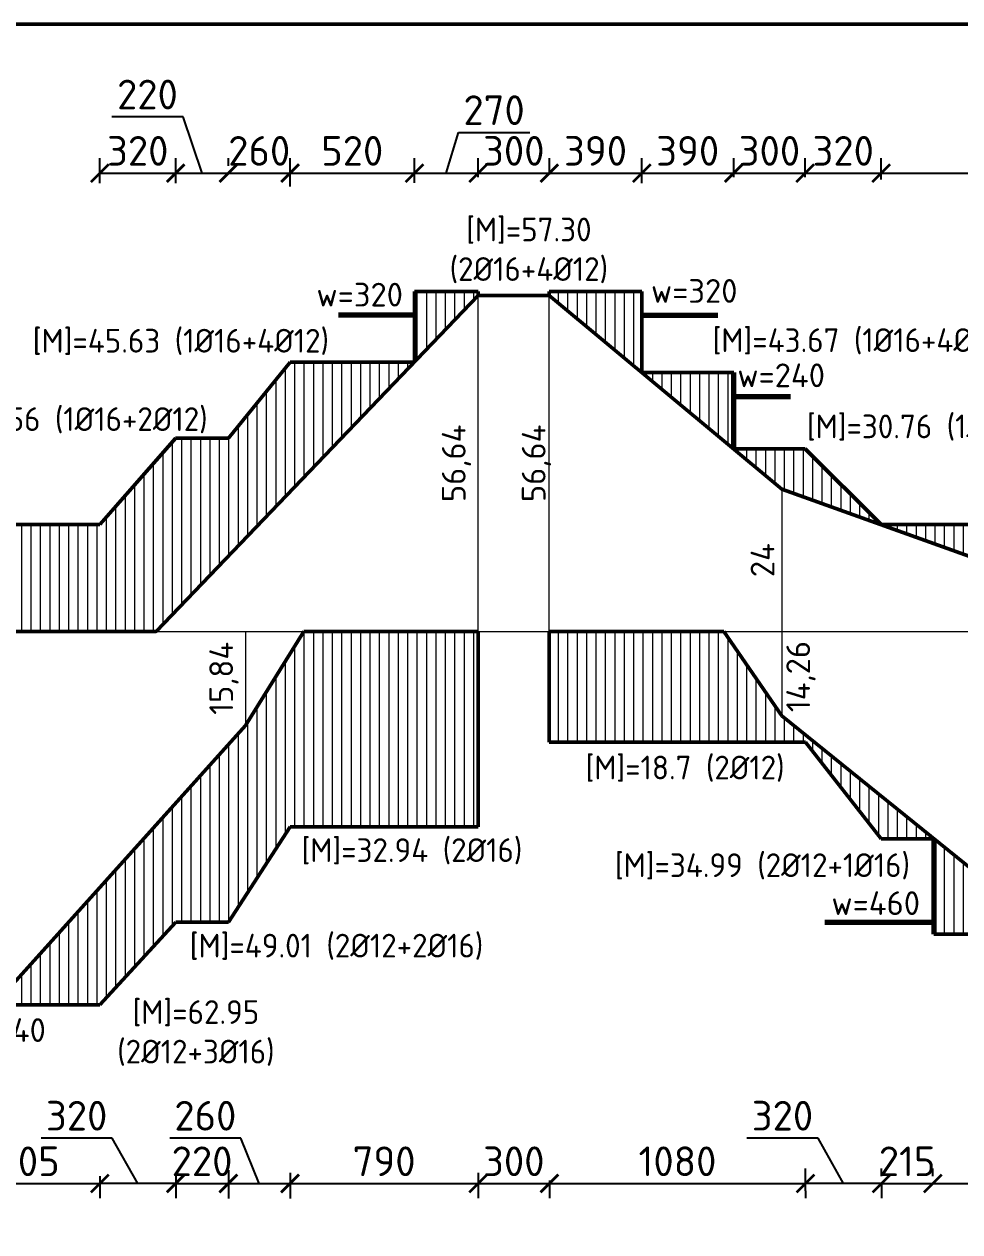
# Model space of a CAD drawing. Header units: millimetres. Extents: x 0 to 4970, y -594 to 1412.
# Drawn here: x 413.3 to 492.2, y 482.2 to 584 of the extents above; entities that cross this region are included whole.
import ezdxf

# ---------------------------------------------------------------- set-up
doc = ezdxf.new("R2010")
doc.units = ezdxf.units.MM
doc.header["$LTSCALE"] = 0.35
doc.header["$PDMODE"] = 3
doc.layers.get('0').update_dxf_attribs({"lineweight": 50})
for name, color, linetype, lineweight in [('Cot thep', 2, 'Continuous', 70), ('Cotthepcat', 3, 'Continuous', 70), ('DuongBaoBieuDo', 2, 'Continuous', 50), ('Kich Thuoc', 1, 'Continuous', 20), ('Ky Hieu', 4, 'Continuous', 20), ('Text', 40, 'Continuous', 20)]:
    doc.layers.add(name, color=color, linetype=linetype, lineweight=lineweight)
doc.styles.get("Standard").update_dxf_attribs({"font": 'isocpeur.ttf'})
doc.styles.add('VN', font='')
doc.styles.get('VN').set_extended_font_data('TCVN 7284')
doc.dimstyles.new('Dim50', dxfattribs={"dimtxt": 2.5, "dimasz": 1.5, "dimexe": 1.25, "dimexo": 0.625, "dimtad": 1, "dimlfac": 50, "dimtxsty": 'Standard', "dimblk": 'ARCHTICK', "dimcen": 2.5, "dimadec": 0, "dimazin": 0, "dimtfac": 1, "dimtmove": 0, "dimatfit": 3, "dimfxl": 1, "dimarcsym": 0})
doc.dimstyles.new('Dim50KT', dxfattribs={"dimtxt": 2.5, "dimasz": 1.5, "dimexe": 1.25, "dimexo": 0.625, "dimtad": 1, "dimlfac": 50, "dimtxsty": 'Standard', "dimblk": 'ARCHTICK', "dimcen": 2.5, "dimse1": 1, "dimse2": 1, "dimsd1": 1, "dimsd2": 1, "dimadec": 0, "dimazin": 0, "dimtfac": 1, "dimtmove": 0, "dimatfit": 3, "dimfxl": 1, "dimarcsym": 0})
doc.dimstyles.new('DimBDB2', dxfattribs={"dimtxt": 2, "dimasz": 1.5, "dimexe": 1.25, "dimexo": 0.625, "dimtad": 1, "dimlfac": 2, "dimtxsty": 'Standard', "dimblk": 'ARCHTICK', "dimcen": 2.5, "dimse1": 1, "dimse2": 1, "dimsd1": 1, "dimsd2": 1, "dimadec": 0, "dimazin": 0, "dimtfac": 1, "dimtmove": 0, "dimatfit": 3, "dimfxl": 1, "dimarcsym": 0})
pattern_1 = [(90, (-2620.5939, 52.74855), (-0.79375, 5e-17), [])]

# ---------------------------------------------------------------- blocks, each defined once
blk = doc.blocks.new('*D1538')
at = {"layer": 'Defpoints', "color": 0}
for p in [(439.77, 559.58), (446.17, 559.58), (446.17, 556.42)]:
    blk.add_point(p, dxfattribs=at)
at = {"layer": 'Kich Thuoc', "color": 0, "insert": (441.6, 561.2), "char_height": 2.5, "attachment_point": 5}
blk.add_mtext('{\\H0.8x;w=320}', dxfattribs=at)
blk = doc.blocks.new('_ArchTick')
at = {"color": 0, "linetype": 'ByBlock', "const_width": 0.15}
blk.add_lwpolyline([(-0.5, -0.5), (0.5, 0.5)], dxfattribs=at)
blk = doc.blocks.new('*D1544')
at = {"layer": 'Defpoints', "color": 0}
for p in [(431.99, 532.82), (431.99, 524.9), (431.99, 524.9)]:
    blk.add_point(p, dxfattribs=at)
at = {"layer": 'Kich Thuoc', "color": 0, "insert": (430.16, 528.86), "char_height": 2, "attachment_point": 5, "rotation": 90}
blk.add_mtext('15,84', dxfattribs=at)
blk = doc.blocks.new('*D1545')
at = {"layer": 'Defpoints', "color": 0}
for p in [(451.59, 561.14), (451.59, 532.82), (451.59, 532.82)]:
    blk.add_point(p, dxfattribs=at)
at = {"layer": 'Kich Thuoc', "color": 0, "insert": (449.76, 546.98), "char_height": 2, "attachment_point": 5, "rotation": 90}
blk.add_mtext('56,64', dxfattribs=at)
blk = doc.blocks.new('*D1546')
at = {"layer": 'Defpoints', "color": 0}
for p in [(457.59, 561.14), (457.59, 532.82), (458.33, 532.82)]:
    blk.add_point(p, dxfattribs=at)
at = {"layer": 'Kich Thuoc', "color": 0, "insert": (456.5, 546.98), "char_height": 2, "attachment_point": 5, "rotation": 90}
blk.add_mtext('56,64', dxfattribs=at)
blk = doc.blocks.new('*D1547')
at = {"layer": 'Defpoints', "color": 0}
for p in [(477.19, 544.82), (477.19, 532.82), (477.19, 532.82)]:
    blk.add_point(p, dxfattribs=at)
at = {"layer": 'Kich Thuoc', "color": 0, "insert": (475.56, 538.82), "char_height": 2, "attachment_point": 5, "rotation": 90}
blk.add_mtext('24', dxfattribs=at)
blk = doc.blocks.new('*D1548')
at = {"layer": 'Defpoints', "color": 0}
for p in [(477.19, 532.82), (477.95, 525.69), (480.62, 525.69)]:
    blk.add_point(p, dxfattribs=at)
at = {"layer": 'Kich Thuoc', "color": 0, "insert": (478.8, 529.01), "char_height": 2, "attachment_point": 5, "rotation": 90}
blk.add_mtext('14,26', dxfattribs=at)
blk = doc.blocks.new('*D1443')
at = {"layer": 'Defpoints', "color": 0}
for p in [(446.22, 571.44), (446.22, 570.63), (435.73, 569.69)]:
    blk.add_point(p, dxfattribs=at)
at = {"layer": 'Kich Thuoc', "color": 0, "lineweight": -2}
for p, q in [((435.73, 570.31), (435.73, 572.69)), ((446.22, 571.26), (446.22, 572.69)), ((435.73, 571.44), (446.22, 571.44))]:
    blk.add_line(p, q, dxfattribs=at)
at = {"layer": 'Kich Thuoc', "color": 0, "lineweight": -2, "xscale": 1.5, "yscale": 1.5, "zscale": 1.5, "rotation": 180}
blk.add_blockref('_ArchTick', (435.73, 571.44), dxfattribs=at)
at = {"layer": 'Kich Thuoc', "color": 0, "lineweight": -2, "xscale": 1.5, "yscale": 1.5, "zscale": 1.5}
blk.add_blockref('_ArchTick', (446.22, 571.44), dxfattribs=at)
at = {"layer": 'Kich Thuoc', "color": 0, "insert": (440.97, 573.32), "char_height": 2.5, "attachment_point": 5}
blk.add_mtext('520', dxfattribs=at)
blk = doc.blocks.new('*D1444')
at = {"layer": 'Defpoints', "color": 0}
for p in [(451.59, 571.44), (451.59, 570.48), (446.22, 570.01)]:
    blk.add_point(p, dxfattribs=at)
at = {"layer": 'Kich Thuoc', "color": 0, "lineweight": -2}
for p, q in [((448.9, 571.44), (449.93, 574.88)), ((449.93, 574.88), (455.93, 574.88)), ((446.22, 570.63), (446.22, 572.69)), ((451.59, 571.1), (451.59, 572.69)), ((446.22, 571.44), (451.59, 571.44))]:
    blk.add_line(p, q, dxfattribs=at)
at = {"layer": 'Kich Thuoc', "color": 0, "lineweight": -2, "xscale": 1.5, "yscale": 1.5, "zscale": 1.5, "rotation": 180}
blk.add_blockref('_ArchTick', (446.22, 571.44), dxfattribs=at)
at = {"layer": 'Kich Thuoc', "color": 0, "lineweight": -2, "xscale": 1.5, "yscale": 1.5, "zscale": 1.5}
blk.add_blockref('_ArchTick', (451.59, 571.44), dxfattribs=at)
at = {"layer": 'Kich Thuoc', "color": 0, "insert": (452.93, 576.75), "char_height": 2.5, "attachment_point": 5}
blk.add_mtext('270', dxfattribs=at)
blk = doc.blocks.new('*D1445')
at = {"layer": 'Defpoints', "color": 0}
for p in [(457.59, 571.44), (451.59, 570.48), (457.59, 570.69)]:
    blk.add_point(p, dxfattribs=at)
at = {"layer": 'Kich Thuoc', "color": 0, "lineweight": -2}
for p, q in [((451.59, 571.1), (451.59, 572.69)), ((457.59, 571.32), (457.59, 572.69)), ((451.59, 571.44), (457.59, 571.44))]:
    blk.add_line(p, q, dxfattribs=at)
at = {"layer": 'Kich Thuoc', "color": 0, "lineweight": -2, "xscale": 1.5, "yscale": 1.5, "zscale": 1.5, "rotation": 180}
blk.add_blockref('_ArchTick', (451.59, 571.44), dxfattribs=at)
at = {"layer": 'Kich Thuoc', "color": 0, "lineweight": -2, "xscale": 1.5, "yscale": 1.5, "zscale": 1.5}
blk.add_blockref('_ArchTick', (457.59, 571.44), dxfattribs=at)
at = {"layer": 'Kich Thuoc', "color": 0, "insert": (454.59, 573.32), "char_height": 2.5, "attachment_point": 5}
blk.add_mtext('300', dxfattribs=at)
blk = doc.blocks.new('*D1446')
at = {"layer": 'Defpoints', "color": 0}
for p in [(473.13, 571.44), (465.38, 570.59), (473.13, 570.59)]:
    blk.add_point(p, dxfattribs=at)
at = {"layer": 'Kich Thuoc', "color": 0, "lineweight": -2}
for p, q in [((465.38, 571.22), (465.38, 572.69)), ((473.13, 571.22), (473.13, 572.69)), ((465.38, 571.44), (473.13, 571.44))]:
    blk.add_line(p, q, dxfattribs=at)
at = {"layer": 'Kich Thuoc', "color": 0, "lineweight": -2, "xscale": 1.5, "yscale": 1.5, "zscale": 1.5, "rotation": 180}
blk.add_blockref('_ArchTick', (465.38, 571.44), dxfattribs=at)
at = {"layer": 'Kich Thuoc', "color": 0, "lineweight": -2, "xscale": 1.5, "yscale": 1.5, "zscale": 1.5}
blk.add_blockref('_ArchTick', (473.13, 571.44), dxfattribs=at)
at = {"layer": 'Kich Thuoc', "color": 0, "insert": (469.25, 573.32), "char_height": 2.5, "attachment_point": 5}
blk.add_mtext('390', dxfattribs=at)
blk = doc.blocks.new('*D1447')
at = {"layer": 'Defpoints', "color": 0}
for p in [(529.44, 571.44), (485.56, 570.27), (529.44, 569.94)]:
    blk.add_point(p, dxfattribs=at)
at = {"layer": 'Kich Thuoc', "color": 0, "lineweight": -2}
for p, q in [((485.56, 570.9), (485.56, 572.69)), ((529.44, 570.56), (529.44, 572.69)), ((485.56, 571.44), (529.44, 571.44))]:
    blk.add_line(p, q, dxfattribs=at)
at = {"layer": 'Kich Thuoc', "color": 0, "lineweight": -2, "xscale": 1.5, "yscale": 1.5, "zscale": 1.5, "rotation": 180}
blk.add_blockref('_ArchTick', (485.56, 571.44), dxfattribs=at)
at = {"layer": 'Kich Thuoc', "color": 0, "lineweight": -2, "xscale": 1.5, "yscale": 1.5, "zscale": 1.5}
blk.add_blockref('_ArchTick', (529.44, 571.44), dxfattribs=at)
at = {"layer": 'Kich Thuoc', "color": 0, "insert": (507.5, 573.32), "char_height": 2.5, "attachment_point": 5}
blk.add_mtext('2190', dxfattribs=at)
blk = doc.blocks.new('*D1469')
at = {"layer": 'Defpoints', "color": 0}
for p in [(426.09, 487.53), (430.53, 487.53), (430.53, 486.28)]:
    blk.add_point(p, dxfattribs=at)
at = {"layer": 'Kich Thuoc', "color": 0, "lineweight": -2}
for p, q in [((426.09, 486.9), (426.09, 485.03)), ((430.53, 486.9), (430.53, 485.03)), ((426.09, 486.28), (430.53, 486.28))]:
    blk.add_line(p, q, dxfattribs=at)
at = {"layer": 'Kich Thuoc', "color": 0, "lineweight": -2, "xscale": 1.5, "yscale": 1.5, "zscale": 1.5, "rotation": 180}
blk.add_blockref('_ArchTick', (426.09, 486.28), dxfattribs=at)
at = {"layer": 'Kich Thuoc', "color": 0, "lineweight": -2, "xscale": 1.5, "yscale": 1.5, "zscale": 1.5}
blk.add_blockref('_ArchTick', (430.53, 486.28), dxfattribs=at)
at = {"layer": 'Kich Thuoc', "color": 0, "insert": (428.31, 488.15), "char_height": 2.5, "attachment_point": 5}
blk.add_mtext('220', dxfattribs=at)
blk = doc.blocks.new('*D1470')
at = {"layer": 'Defpoints', "color": 0}
for p in [(426.09, 486.9), (419.69, 486.28), (419.69, 486.28)]:
    blk.add_point(p, dxfattribs=at)
at = {"layer": 'Kich Thuoc', "color": 0, "lineweight": -2}
for p, q in [((420.74, 490.11), (414.74, 490.11)), ((422.89, 486.28), (420.74, 490.11)), ((426.09, 486.28), (419.69, 486.28)), ((419.69, 485.65), (419.69, 485.03)), ((426.09, 486.28), (426.09, 485.03))]:
    blk.add_line(p, q, dxfattribs=at)
at = {"layer": 'Kich Thuoc', "color": 0, "lineweight": -2, "xscale": 1.5, "yscale": 1.5, "zscale": 1.5, "rotation": 180}
blk.add_blockref('_ArchTick', (419.69, 486.28), dxfattribs=at)
at = {"layer": 'Kich Thuoc', "color": 0, "lineweight": -2, "xscale": 1.5, "yscale": 1.5, "zscale": 1.5}
blk.add_blockref('_ArchTick', (426.09, 486.28), dxfattribs=at)
at = {"layer": 'Kich Thuoc', "color": 0, "insert": (417.74, 491.99), "char_height": 2.5, "attachment_point": 5}
blk.add_mtext('320', dxfattribs=at)
blk = doc.blocks.new('*D1471')
at = {"layer": 'Defpoints', "color": 0}
for p in [(430.53, 488.01), (435.73, 487.39), (435.73, 486.27)]:
    blk.add_point(p, dxfattribs=at)
at = {"layer": 'Kich Thuoc', "color": 0, "lineweight": -2}
for p, q in [((431.59, 490.11), (425.59, 490.11)), ((433.13, 486.27), (431.59, 490.11)), ((430.53, 487.39), (430.53, 485.02)), ((435.73, 486.76), (435.73, 485.02)), ((430.53, 486.27), (435.73, 486.27))]:
    blk.add_line(p, q, dxfattribs=at)
at = {"layer": 'Kich Thuoc', "color": 0, "lineweight": -2, "xscale": 1.5, "yscale": 1.5, "zscale": 1.5, "rotation": 180}
blk.add_blockref('_ArchTick', (430.53, 486.27), dxfattribs=at)
at = {"layer": 'Kich Thuoc', "color": 0, "lineweight": -2, "xscale": 1.5, "yscale": 1.5, "zscale": 1.5}
blk.add_blockref('_ArchTick', (435.73, 486.27), dxfattribs=at)
at = {"layer": 'Kich Thuoc', "color": 0, "insert": (428.59, 491.99), "char_height": 2.5, "attachment_point": 5}
blk.add_mtext('260', dxfattribs=at)
blk = doc.blocks.new('*D1472')
at = {"layer": 'Defpoints', "color": 0}
for p in [(485.59, 486.9), (479.19, 486.28), (479.19, 486.28)]:
    blk.add_point(p, dxfattribs=at)
at = {"layer": 'Kich Thuoc', "color": 0, "lineweight": -2}
for p, q in [((480.24, 490.11), (474.24, 490.11)), ((482.39, 486.28), (480.24, 490.11)), ((485.59, 486.28), (479.19, 486.28)), ((479.19, 485.65), (479.19, 485.03)), ((485.59, 486.28), (485.59, 485.03))]:
    blk.add_line(p, q, dxfattribs=at)
at = {"layer": 'Kich Thuoc', "color": 0, "lineweight": -2, "xscale": 1.5, "yscale": 1.5, "zscale": 1.5, "rotation": 180}
blk.add_blockref('_ArchTick', (479.19, 486.28), dxfattribs=at)
at = {"layer": 'Kich Thuoc', "color": 0, "lineweight": -2, "xscale": 1.5, "yscale": 1.5, "zscale": 1.5}
blk.add_blockref('_ArchTick', (485.59, 486.28), dxfattribs=at)
at = {"layer": 'Kich Thuoc', "color": 0, "insert": (477.24, 491.99), "char_height": 2.5, "attachment_point": 5}
blk.add_mtext('320', dxfattribs=at)
blk = doc.blocks.new('*D1473')
at = {"layer": 'Defpoints', "color": 0}
for p in [(485.59, 486.28), (489.91, 486.28), (489.91, 486.28)]:
    blk.add_point(p, dxfattribs=at)
at = {"layer": 'Kich Thuoc', "color": 0, "lineweight": -2}
for p, q in [((485.59, 486.9), (485.59, 487.53)), ((489.91, 486.9), (489.91, 487.53)), ((485.59, 486.28), (489.91, 486.28))]:
    blk.add_line(p, q, dxfattribs=at)
at = {"layer": 'Kich Thuoc', "color": 0, "lineweight": -2, "xscale": 1.5, "yscale": 1.5, "zscale": 1.5, "rotation": 180}
blk.add_blockref('_ArchTick', (485.59, 486.28), dxfattribs=at)
at = {"layer": 'Kich Thuoc', "color": 0, "lineweight": -2, "xscale": 1.5, "yscale": 1.5, "zscale": 1.5}
blk.add_blockref('_ArchTick', (489.91, 486.28), dxfattribs=at)
at = {"layer": 'Kich Thuoc', "color": 0, "insert": (487.75, 488.15), "char_height": 2.5, "attachment_point": 5}
blk.add_mtext('215', dxfattribs=at)
blk = doc.blocks.new('*D1474')
at = {"layer": 'Defpoints', "color": 0}
for p in [(489.91, 486.28), (523.27, 486.28), (523.27, 486.28)]:
    blk.add_point(p, dxfattribs=at)
at = {"layer": 'Kich Thuoc', "color": 0, "lineweight": -2}
for p, q in [((489.91, 486.9), (489.91, 487.53)), ((523.27, 486.9), (523.27, 487.53)), ((489.91, 486.28), (523.27, 486.28))]:
    blk.add_line(p, q, dxfattribs=at)
at = {"layer": 'Kich Thuoc', "color": 0, "lineweight": -2, "xscale": 1.5, "yscale": 1.5, "zscale": 1.5, "rotation": 180}
blk.add_blockref('_ArchTick', (489.91, 486.28), dxfattribs=at)
at = {"layer": 'Kich Thuoc', "color": 0, "lineweight": -2, "xscale": 1.5, "yscale": 1.5, "zscale": 1.5}
blk.add_blockref('_ArchTick', (523.27, 486.28), dxfattribs=at)
at = {"layer": 'Kich Thuoc', "color": 0, "insert": (506.59, 488.15), "char_height": 2.5, "attachment_point": 5}
blk.add_mtext('1670', dxfattribs=at)
blk = doc.blocks.new('*D1500')
at = {"layer": 'Defpoints', "color": 0}
for p in [(467.97, 559.8), (474.37, 559.8), (474.37, 556.65)]:
    blk.add_point(p, dxfattribs=at)
at = {"layer": 'Kich Thuoc', "color": 0, "insert": (469.8, 563.18), "char_height": 2.5, "attachment_point": 5}
blk.add_mtext('{\\H0.8x;\\Pw=320}', dxfattribs=at)
blk = doc.blocks.new('*D1501')
at = {"layer": 'Defpoints', "color": 0}
for p in [(426.09, 571.44), (419.69, 569.99), (426.09, 569.99)]:
    blk.add_point(p, dxfattribs=at)
at = {"layer": 'Kich Thuoc', "color": 0, "lineweight": -2}
for p, q in [((419.69, 570.61), (419.69, 572.69)), ((426.09, 570.61), (426.09, 572.69)), ((419.69, 571.44), (426.09, 571.44))]:
    blk.add_line(p, q, dxfattribs=at)
at = {"layer": 'Kich Thuoc', "color": 0, "lineweight": -2, "xscale": 1.5, "yscale": 1.5, "zscale": 1.5, "rotation": 180}
blk.add_blockref('_ArchTick', (419.69, 571.44), dxfattribs=at)
at = {"layer": 'Kich Thuoc', "color": 0, "lineweight": -2, "xscale": 1.5, "yscale": 1.5, "zscale": 1.5}
blk.add_blockref('_ArchTick', (426.09, 571.44), dxfattribs=at)
at = {"layer": 'Kich Thuoc', "color": 0, "insert": (422.89, 573.32), "char_height": 2.5, "attachment_point": 5}
blk.add_mtext('320', dxfattribs=at)
blk = doc.blocks.new('_None')
blk = doc.blocks.new('*D1502')
at = {"layer": 'Defpoints', "color": 0}
for p in [(430.53, 571.44), (430.53, 571.44), (426.09, 569.99)]:
    blk.add_point(p, dxfattribs=at)
at = {"layer": 'Kich Thuoc', "color": 0, "lineweight": -2}
for p, q in [((426.71, 576.2), (420.71, 576.2)), ((428.31, 571.44), (426.71, 576.2)), ((426.09, 570.61), (426.09, 572.69)), ((430.53, 572.07), (430.53, 572.69)), ((426.09, 571.44), (430.53, 571.44))]:
    blk.add_line(p, q, dxfattribs=at)
at = {"layer": 'Kich Thuoc', "color": 0, "lineweight": -2, "xscale": 1.5, "yscale": 1.5, "zscale": 1.5, "rotation": 180}
blk.add_blockref('_ArchTick', (426.09, 571.44), dxfattribs=at)
at = {"layer": 'Kich Thuoc', "color": 0, "lineweight": -2, "xscale": 1.5, "yscale": 1.5, "zscale": 1.5}
blk.add_blockref('_ArchTick', (430.53, 571.44), dxfattribs=at)
at = {"layer": 'Kich Thuoc', "color": 0, "insert": (423.71, 578.07), "char_height": 2.5, "attachment_point": 5}
blk.add_mtext('220', dxfattribs=at)
blk = doc.blocks.new('*D1503')
at = {"layer": 'Defpoints', "color": 0}
for p in [(430.53, 571.44), (435.73, 571.44), (435.73, 571.44)]:
    blk.add_point(p, dxfattribs=at)
at = {"layer": 'Kich Thuoc', "color": 0, "lineweight": -2}
for p, q in [((430.53, 572.07), (430.53, 572.69)), ((435.73, 572.07), (435.73, 572.69)), ((430.53, 571.44), (435.73, 571.44))]:
    blk.add_line(p, q, dxfattribs=at)
at = {"layer": 'Kich Thuoc', "color": 0, "lineweight": -2, "xscale": 1.5, "yscale": 1.5, "zscale": 1.5, "rotation": 180}
blk.add_blockref('_ArchTick', (430.53, 571.44), dxfattribs=at)
at = {"layer": 'Kich Thuoc', "color": 0, "lineweight": -2, "xscale": 1.5, "yscale": 1.5, "zscale": 1.5}
blk.add_blockref('_ArchTick', (435.73, 571.44), dxfattribs=at)
at = {"layer": 'Kich Thuoc', "color": 0, "insert": (433.13, 573.32), "char_height": 2.5, "attachment_point": 5}
blk.add_mtext('260', dxfattribs=at)
blk = doc.blocks.new('*D1504')
at = {"layer": 'Defpoints', "color": 0}
for p in [(457.59, 571.32), (465.38, 571.44), (465.38, 569.97)]:
    blk.add_point(p, dxfattribs=at)
at = {"layer": 'Kich Thuoc', "color": 0, "lineweight": -2}
for p, q in [((457.59, 571.94), (457.59, 572.69)), ((465.38, 570.59), (465.38, 572.69)), ((457.59, 571.44), (465.38, 571.44))]:
    blk.add_line(p, q, dxfattribs=at)
at = {"layer": 'Kich Thuoc', "color": 0, "lineweight": -2, "xscale": 1.5, "yscale": 1.5, "zscale": 1.5, "rotation": 180}
blk.add_blockref('_ArchTick', (457.59, 571.44), dxfattribs=at)
at = {"layer": 'Kich Thuoc', "color": 0, "lineweight": -2, "xscale": 1.5, "yscale": 1.5, "zscale": 1.5}
blk.add_blockref('_ArchTick', (465.38, 571.44), dxfattribs=at)
at = {"layer": 'Kich Thuoc', "color": 0, "insert": (461.48, 573.32), "char_height": 2.5, "attachment_point": 5}
blk.add_mtext('390', dxfattribs=at)
blk = doc.blocks.new('*D1505')
at = {"layer": 'Defpoints', "color": 0}
for p in [(479.16, 571.44), (473.13, 570.48), (479.16, 570.48)]:
    blk.add_point(p, dxfattribs=at)
at = {"layer": 'Kich Thuoc', "color": 0, "lineweight": -2}
for p, q in [((473.13, 571.11), (473.13, 572.69)), ((479.16, 571.11), (479.16, 572.69)), ((473.13, 571.44), (479.16, 571.44))]:
    blk.add_line(p, q, dxfattribs=at)
at = {"layer": 'Kich Thuoc', "color": 0, "lineweight": -2, "xscale": 1.5, "yscale": 1.5, "zscale": 1.5, "rotation": 180}
blk.add_blockref('_ArchTick', (473.13, 571.44), dxfattribs=at)
at = {"layer": 'Kich Thuoc', "color": 0, "lineweight": -2, "xscale": 1.5, "yscale": 1.5, "zscale": 1.5}
blk.add_blockref('_ArchTick', (479.16, 571.44), dxfattribs=at)
at = {"layer": 'Kich Thuoc', "color": 0, "insert": (476.14, 573.32), "char_height": 2.5, "attachment_point": 5}
blk.add_mtext('300', dxfattribs=at)
blk = doc.blocks.new('*D1506')
at = {"layer": 'Defpoints', "color": 0}
for p in [(479.16, 571.44), (485.56, 571.44), (485.56, 571.44)]:
    blk.add_point(p, dxfattribs=at)
at = {"layer": 'Kich Thuoc', "color": 0, "lineweight": -2}
for p, q in [((479.16, 572.07), (479.16, 572.69)), ((485.56, 572.07), (485.56, 572.69)), ((479.16, 571.44), (485.56, 571.44))]:
    blk.add_line(p, q, dxfattribs=at)
at = {"layer": 'Kich Thuoc', "color": 0, "lineweight": -2, "xscale": 1.5, "yscale": 1.5, "zscale": 1.5, "rotation": 180}
blk.add_blockref('_ArchTick', (479.16, 571.44), dxfattribs=at)
at = {"layer": 'Kich Thuoc', "color": 0, "lineweight": -2, "xscale": 1.5, "yscale": 1.5, "zscale": 1.5}
blk.add_blockref('_ArchTick', (485.56, 571.44), dxfattribs=at)
at = {"layer": 'Kich Thuoc', "color": 0, "insert": (482.36, 573.32), "char_height": 2.5, "attachment_point": 5}
blk.add_mtext('320', dxfattribs=at)
blk = doc.blocks.new('*D1515')
at = {"layer": 'Defpoints', "color": 0}
for p in [(474.73, 552.77), (479.53, 552.77), (479.53, 552.77)]:
    blk.add_point(p, dxfattribs=at)
at = {"layer": 'Kich Thuoc', "color": 0, "insert": (477.13, 554.4), "char_height": 2.5, "attachment_point": 5}
blk.add_mtext('{\\H0.8x;w=240}', dxfattribs=at)
blk = doc.blocks.new('*D1520')
at = {"layer": 'Defpoints', "color": 0}
for p in [(480.88, 508.28), (490.08, 508.28), (490.08, 508.28)]:
    blk.add_point(p, dxfattribs=at)
at = {"layer": 'Kich Thuoc', "color": 0, "insert": (485.1, 509.91), "char_height": 2.5, "attachment_point": 5}
blk.add_mtext('{\\H0.8x;w=460}', dxfattribs=at)
blk = doc.blocks.new('*D1522')
at = {"layer": 'Defpoints', "color": 0}
for p in [(405.63, 497.59), (418.03, 497.59), (418.03, 497.59)]:
    blk.add_point(p, dxfattribs=at)
at = {"layer": 'Kich Thuoc', "color": 0, "insert": (411.45, 499.21), "char_height": 2.5, "attachment_point": 5}
blk.add_mtext('{\\H0.8x;w=240}', dxfattribs=at)
blk = doc.blocks.new('*D1433')
at = {"layer": 'Defpoints', "color": 0}
for p in [(407.58, 487.53), (419.69, 487.53), (419.69, 486.28)]:
    blk.add_point(p, dxfattribs=at)
at = {"layer": 'Kich Thuoc', "color": 0, "lineweight": -2}
for p, q in [((407.58, 486.9), (407.58, 485.03)), ((419.69, 486.9), (419.69, 485.03)), ((407.58, 486.28), (419.69, 486.28))]:
    blk.add_line(p, q, dxfattribs=at)
at = {"layer": 'Kich Thuoc', "color": 0, "lineweight": -2, "xscale": 1.5, "yscale": 1.5, "zscale": 1.5, "rotation": 180}
blk.add_blockref('_ArchTick', (407.58, 486.28), dxfattribs=at)
at = {"layer": 'Kich Thuoc', "color": 0, "lineweight": -2, "xscale": 1.5, "yscale": 1.5, "zscale": 1.5}
blk.add_blockref('_ArchTick', (419.69, 486.28), dxfattribs=at)
at = {"layer": 'Kich Thuoc', "color": 0, "insert": (413.64, 488.15), "char_height": 2.5, "attachment_point": 5}
blk.add_mtext('605', dxfattribs=at)
blk = doc.blocks.new('*D1434')
at = {"layer": 'Defpoints', "color": 0}
for p in [(435.73, 487.79), (451.59, 487.79), (451.59, 486.28)]:
    blk.add_point(p, dxfattribs=at)
at = {"layer": 'Kich Thuoc', "color": 0, "lineweight": -2}
for p, q in [((435.73, 487.17), (435.73, 485.03)), ((451.59, 487.17), (451.59, 485.03)), ((435.73, 486.28), (451.59, 486.28))]:
    blk.add_line(p, q, dxfattribs=at)
at = {"layer": 'Kich Thuoc', "color": 0, "lineweight": -2, "xscale": 1.5, "yscale": 1.5, "zscale": 1.5, "rotation": 180}
blk.add_blockref('_ArchTick', (435.73, 486.28), dxfattribs=at)
at = {"layer": 'Kich Thuoc', "color": 0, "lineweight": -2, "xscale": 1.5, "yscale": 1.5, "zscale": 1.5}
blk.add_blockref('_ArchTick', (451.59, 486.28), dxfattribs=at)
at = {"layer": 'Kich Thuoc', "color": 0, "insert": (443.66, 488.15), "char_height": 2.5, "attachment_point": 5}
blk.add_mtext('790', dxfattribs=at)
blk = doc.blocks.new('*D1435')
at = {"layer": 'Defpoints', "color": 0}
for p in [(451.59, 487.17), (457.59, 487.17), (457.59, 486.28)]:
    blk.add_point(p, dxfattribs=at)
at = {"layer": 'Kich Thuoc', "color": 0, "lineweight": -2}
for p, q in [((451.59, 486.54), (451.59, 485.03)), ((451.59, 486.28), (457.59, 486.28)), ((457.59, 486.54), (457.59, 485.03))]:
    blk.add_line(p, q, dxfattribs=at)
at = {"layer": 'Kich Thuoc', "color": 0, "lineweight": -2, "xscale": 1.5, "yscale": 1.5, "zscale": 1.5, "rotation": 180}
blk.add_blockref('_ArchTick', (451.59, 486.28), dxfattribs=at)
at = {"layer": 'Kich Thuoc', "color": 0, "lineweight": -2, "xscale": 1.5, "yscale": 1.5, "zscale": 1.5}
blk.add_blockref('_ArchTick', (457.59, 486.28), dxfattribs=at)
at = {"layer": 'Kich Thuoc', "color": 0, "insert": (454.59, 488.15), "char_height": 2.5, "attachment_point": 5}
blk.add_mtext('300', dxfattribs=at)
blk = doc.blocks.new('*D1436')
at = {"layer": 'Defpoints', "color": 0}
for p in [(457.59, 487.17), (479.19, 486.28), (479.19, 485.03)]:
    blk.add_point(p, dxfattribs=at)
at = {"layer": 'Kich Thuoc', "color": 0, "lineweight": -2}
for p, q in [((479.19, 485.65), (479.19, 487.53)), ((457.59, 486.54), (457.59, 485.03)), ((457.59, 486.28), (479.19, 486.28))]:
    blk.add_line(p, q, dxfattribs=at)
at = {"layer": 'Kich Thuoc', "color": 0, "lineweight": -2, "xscale": 1.5, "yscale": 1.5, "zscale": 1.5, "rotation": 180}
blk.add_blockref('_ArchTick', (457.59, 486.28), dxfattribs=at)
at = {"layer": 'Kich Thuoc', "color": 0, "lineweight": -2, "xscale": 1.5, "yscale": 1.5, "zscale": 1.5}
blk.add_blockref('_ArchTick', (479.19, 486.28), dxfattribs=at)
at = {"layer": 'Kich Thuoc', "color": 0, "insert": (468.39, 488.15), "char_height": 2.5, "attachment_point": 5}
blk.add_mtext('1080', dxfattribs=at)

msp = doc.modelspace()

# ---------------------------------------------------------------- hatches: boundary and pattern name
at = {"layer": 'Ky Hieu'}
h = msp.add_hatch(dxfattribs=at)
h.set_pattern_fill('LINE', color=256, scale=0.25, angle=90, style=0)
h.set_pattern_definition(pattern_1)
h.paths.add_polyline_path([(451.586868, 561.136868), (451.586868, 561.466868), (446.21591, 561.466868), (446.21591, 555.533629)])
h.paths.add_polyline_path([(446.180673, 555.496868), (435.730863, 555.496868), (430.530863, 549.096868), (426.088741, 549.096868), (419.688741, 541.826868), (353.586868, 541.826868), (353.586868, 532.816868), (424.440868, 532.816868)])
h = msp.add_hatch(dxfattribs=at)
h.set_pattern_fill('LINE', color=256, scale=0.25, angle=90, style=0)
h.set_pattern_definition(pattern_1)
h.paths.add_polyline_path([(535.986868, 543.631868), (542.433497, 548.216868), (535.839276, 548.216868), (529.439276, 541.826868), (485.561251, 541.826868), (485.499492, 541.826868), (496.786868, 537.766868), (516.386868, 536.616868)])
h.paths.add_polyline_path([(479.161251, 548.196868), (473.127555, 548.196868), (477.186868, 544.816868), (485.499492, 541.826868), (485.561251, 541.826868)])
h.paths.add_polyline_path([(473.127555, 554.646868), (465.381231, 554.646868), (473.127555, 548.196868)])
h.paths.add_polyline_path([(465.381231, 561.466868), (457.586868, 561.466868), (457.586868, 561.136868), (465.381231, 554.646868)])
h = msp.add_hatch(dxfattribs=at)
h.set_pattern_fill('LINE', color=256, scale=0.25, angle=90, style=0)
h.set_pattern_definition(pattern_1)
h.paths.add_polyline_path([(555.586868, 532.816868), (540.886868, 532.816868), (535.986868, 525.686868), (523.167676, 515.326868), (529.439276, 515.326868), (535.815775, 523.466868), (555.586868, 523.466868)])
h.paths.add_polyline_path([(523.167676, 515.326868), (516.386868, 509.846868), (506.586868, 508.061868), (496.786868, 509.846868), (490.00606, 515.326868), (490.00606, 507.306868), (523.167676, 507.306868)])
h.paths.add_polyline_path([(477.186868, 525.686868), (472.286868, 532.816868), (457.586868, 532.816868), (457.586868, 523.466868), (479.184752, 523.466868), (485.561251, 515.326868), (490.00606, 515.326868)])
h.paths.add_polyline_path([(451.586868, 532.816868), (436.886868, 532.816868), (431.986868, 524.896868), (412.386868, 503.111868), (407.58162, 501.336868), (419.688741, 501.336868), (426.088741, 508.316868), (430.530863, 508.316868), (435.730863, 516.346868), (451.586868, 516.346868)])
h.paths.add_polyline_path([(407.58162, 501.336868), (395.236868, 496.776868), (392.786868, 497.171868), (384.54101, 501.336868), (384.54101, 496.736868), (407.58162, 496.736868)])
h.paths.add_polyline_path([(373.186868, 507.071868), (353.586868, 532.816868), (353.586868, 516.346868), (359.947909, 516.346868), (365.147909, 508.316868), (370.347909, 508.316868), (376.747909, 501.336868), (384.54101, 501.336868)])

# ---------------------------------------------------------------- linework, layer by layer
msp.add_lwpolyline([(20, 10), (830, 10), (830, 584), (20, 584)], close=True)
at = {"layer": 'Cot thep'}
for p, q in [((473.127555, 548.196868), (473.127555, 554.646868)), ((490.00606, 515.326868), (490.00606, 507.306868))]:
    msp.add_line(p, q, dxfattribs=at)
at = {"layer": 'Cotthepcat'}
for p, q in [((446.21591, 559.466868), (439.81591, 559.466868)), ((465.381231, 559.466868), (471.781231, 559.466868)), ((473.127555, 552.615978), (477.927555, 552.615978)), ((480.80606, 508.295349), (490.00606, 508.295349))]:
    msp.add_line(p, q, dxfattribs=at)
at = {"layer": 'DuongBaoBieuDo'}
for p, q in [((446.21591, 555.496868), (446.21591, 561.466868)), ((451.586868, 561.466868), (446.21591, 561.466868)), ((446.21591, 561.466868), (446.21591, 555.496868)), ((451.586868, 561.136868), (451.586868, 561.466868)), ((457.586868, 561.466868), (465.381231, 561.466868)), ((457.586868, 561.136868), (457.586868, 561.466868)), ((465.381231, 554.646868), (465.381231, 561.466868)), ((465.381231, 554.646868), (465.381231, 561.466868)), ((435.730863, 555.496868), (430.530863, 549.096868)), ((435.730863, 555.496868), (430.530863, 549.096868)), ((435.730863, 555.496868), (446.21591, 555.496868)), ((446.21591, 555.496868), (435.730863, 555.496868)), ((472.046672, 554.646868), (465.381231, 554.646868)), ((473.127555, 554.646868), (465.381231, 554.646868)), ((473.127555, 548.196868), (473.127555, 554.646868)), ((426.088741, 549.096868), (419.688741, 541.826868)), ((426.081923, 549.096868), (419.688741, 541.826868)), ((426.081923, 549.096868), (430.524045, 549.096868)), ((430.530863, 549.096868), (426.081923, 549.096868)), ((479.161251, 548.196868), (473.127555, 548.196868)), ((479.161251, 548.196868), (473.127555, 548.196868)), ((485.561251, 541.826868), (479.161251, 548.196868)), ((485.561251, 541.826868), (479.161251, 548.196868)), ((353.586868, 541.826868), (419.688741, 541.826868)), ((419.688741, 541.826868), (353.586868, 541.826868)), ((529.439276, 541.826868), (485.561251, 541.826868)), ((529.439276, 541.826868), (485.561251, 541.826868)), ((431.986868, 524.896868), (436.886868, 532.816868)), ((436.886868, 532.816868), (451.586868, 532.816868)), ((451.586868, 532.816868), (451.586868, 516.346868)), ((457.586868, 532.816868), (472.286868, 532.816868)), ((457.586868, 532.816868), (457.586868, 523.466868)), ((472.286868, 532.816868), (477.186868, 525.686868)), ((477.186868, 525.686868), (496.786868, 509.846868)), ((412.386868, 503.111868), (431.986868, 524.896868)), ((479.184752, 523.466868), (457.586868, 523.466868)), ((485.561251, 515.326868), (479.184752, 523.466868)), ((479.184752, 523.466868), (485.561251, 515.326868)), ((435.730863, 516.346868), (430.530863, 508.316868)), ((435.730863, 516.346868), (451.586868, 516.346868)), ((485.561251, 515.326868), (490.00606, 515.326868)), ((485.561251, 515.326868), (490.00606, 515.326868)), ((490.00606, 515.326868), (490.00606, 507.306868)), ((426.088741, 508.316868), (419.688741, 501.336868)), ((426.088741, 508.316868), (430.530863, 508.316868)), ((490.00606, 507.306868), (523.167676, 507.306868)), ((490.00606, 507.306868), (523.167676, 507.306868)), ((407.58162, 501.336868), (419.688741, 501.336868))]:
    msp.add_line(p, q, dxfattribs=at)
msp.add_lwpolyline([(610.586868, 535.391868), (600.786868, 535.391868), (581.186868, 542.876868), (561.586868, 557.571868), (555.586868, 557.571868), (535.986868, 543.631868), (516.386868, 536.616868), (496.786868, 537.766868), (477.186868, 544.816868), (457.586868, 561.136868), (451.586868, 561.136868), (424.440868, 532.816868), (353.586868, 532.816868)], dxfattribs=at)
at = {"layer": 'Kich Thuoc'}
for p, q in [((353.586868, 532.816868), (457.586868, 532.816868)), ((457.586868, 532.816868), (561.586868, 532.816868))]:
    msp.add_line(p, q, dxfattribs=at)
at = {"layer": 'Ky Hieu'}
for p, q in [((424.440868, 532.816868), (451.586868, 561.136868)), ((451.586868, 532.816868), (451.586868, 561.136868)), ((451.586868, 561.136868), (457.586868, 561.136868)), ((457.586868, 561.136868), (477.186868, 544.816868)), ((457.586868, 532.816868), (457.586868, 561.136868)), ((477.186868, 544.816868), (477.186868, 532.816868)), ((477.186868, 544.816868), (496.786868, 537.766868)), ((431.986868, 532.816868), (431.986868, 524.896868)), ((431.986868, 524.896868), (436.886868, 532.816868)), ((472.286868, 532.816868), (477.186868, 525.686868)), ((477.186868, 532.816868), (477.186868, 525.686868)), ((477.186868, 525.686868), (496.786868, 509.846868)), ((431.986868, 524.896868), (412.386868, 503.111868))]:
    msp.add_line(p, q, dxfattribs=at)

# ---------------------------------------------------------------- texts
at = {"layer": 'Text', "char_height": 2, "attachment_point": 5, "style": 'VN'}
for s, insert, width in [('[M]=57.30 \\P(2%%C16+4%%C12)', (455.860504, 564.926201), 28.27522987), ('[M]=45.63 (1%%C16+4%%C12)', (426.526677, 557.214336), 27.07398563), ('[M]=43.67 (1%%C16+4%%C12)', (483.808051, 557.262674), 29.00603234), ('[M]=32.56 (1%%C16+2%%C12)', (416.428218, 550.606425), 26.17992641), ('[M]=30.76 (1%%C16+2%%C12)', (491.62555, 549.992505), 26.23146365), ('[M]=18.7 (2%%C12)', (469.027977, 521.24069), 18.21128727), ('[M]=32.94 (2%%C16)', (446.003066, 514.277525), 19.68001066), ('[M]=34.99 (2%%C12+1%%C16)', (475.550449, 513.007513), 26.86087861), ('[M]=49.01 (2%%C12+2%%C16)', (439.646791, 506.226399), 26.50676854), ('[M]=62.95 \\P(2%%C12+3%%C16)', (427.792899, 498.962965), 18.21128727)]:
    msp.add_mtext(s, dxfattribs=dict(at, insert=insert, width=width))

# ---------------------------------------------------------------- dimensions: what is measured, and where the dimension line sits
at = {"layer": 'Kich Thuoc'}
for base, p1, p2, text, override, picture, middle in [((430.530863, 571.441209), (426.088741, 569.986112), (430.530863, 571.441209), '220', {"dimtmove": 1, "dimldrblk": 'None'}, '*D1502', (426.088741, 576.197165)), ((435.730863, 571.441209), (430.530863, 571.441209), (435.730863, 571.441209), '260', {"dimtmove": 1, "dimldrblk": 'None'}, '*D1503', (433.130863, 571.441209)), ((465.381231, 571.441209), (457.586868, 571.316209), (465.381231, 569.969122), '390', {"dimldrblk": 'None'}, '*D1504', (461.48405, 571.441209)), ((479.161251, 571.441209), (473.127555, 570.483561), (479.161251, 570.483561), '300', {"dimldrblk": 'None'}, '*D1505', (476.144403, 571.441209))]:
    dim = msp.add_linear_dim(base=base, p1=p1, p2=p2, text=text, dimstyle='Dim50', override=override, dxfattribs=at)
    dim.commit()
    dim.dimension.update_dxf_attribs({"geometry": picture, "text_midpoint": middle, "dimtype": 160})
for base, p1, p2, text, picture, middle in [((451.586868, 571.441209), (446.21591, 570.007668), (451.586868, 570.476358), '270', '*D1444', (450.557639, 576.753709)), ((446.21591, 571.441209), (435.730863, 569.687009), (446.21591, 570.632668), '520', '*D1443', (440.973387, 573.316209)), ((473.127555, 571.441209), (465.381231, 570.594122), (473.127555, 570.594122), '390', '*D1446', (469.254393, 573.316209)), ((529.439276, 571.441209), (485.561251, 570.270975), (529.439276, 569.935862), '2190', '*D1447', (507.500263, 573.316209))]:
    dim = msp.add_linear_dim(base=base, p1=p1, p2=p2, text=text, dimstyle='Dim50', override={"dimtmove": 1}, dxfattribs=at)
    dim.commit()
    dim.dimension.update_dxf_attribs({"geometry": picture, "text_midpoint": middle})
for base, p1, p2, picture, middle in [((426.088741, 571.441209), (419.688741, 569.986112), (426.088741, 569.986112), '*D1501', (422.888741, 573.316209)), ((485.561251, 571.441209), (479.161251, 571.441209), (485.561251, 571.441209), '*D1506', (482.361251, 573.316209))]:
    dim = msp.add_linear_dim(base=base, p1=p1, p2=p2, dimstyle='Dim50', override={"dimldrblk": 'None'}, dxfattribs=at)
    dim.commit()
    dim.dimension.update_dxf_attribs({"geometry": picture, "text_midpoint": middle})
for base, p1, p2, picture, middle in [((457.586868, 571.441209), (451.586868, 570.476358), (457.586868, 570.691209), '*D1445', (454.586868, 571.441209)), ((419.688741, 486.275363), (426.088741, 486.900363), (419.688741, 486.275363), '*D1470', (420.115742, 490.112199)), ((435.726369, 486.270869), (430.526369, 488.011597), (435.726369, 487.386597), '*D1471', (430.969341, 490.112199)), ((479.189245, 486.275363), (485.589245, 486.900363), (479.189245, 486.275363), '*D1472', (479.616246, 490.112199))]:
    dim = msp.add_linear_dim(base=base, p1=p1, p2=p2, dimstyle='Dim50', override={"dimtmove": 1}, dxfattribs=at)
    dim.commit()
    dim.dimension.update_dxf_attribs({"geometry": picture, "text_midpoint": middle, "dimtype": 160})
for base, p1, p2, text, dimstyle, picture, middle in [((474.370386, 559.803933), (467.970386, 559.803933), (474.370386, 556.6497), '{\\H0.8x;\\Pw=320}', 'Dim50KT', '*D1500', (469.803705, 559.803933)), ((446.169017, 559.576366), (439.769017, 559.576366), (446.169017, 556.422132), '{\\H0.8x;w=320}', 'Dim50KT', '*D1538', (441.602336, 559.576366)), ((479.533917, 552.77061), (474.733917, 552.77061), (479.533917, 552.77061), '{\\H0.8x;w=<>}', 'Dim50KT', '*D1515', (477.133917, 552.77061)), ((490.082117, 508.283705), (480.882117, 508.283705), (490.082117, 508.283705), '{\\H0.8x;w=<>}', 'Dim50KT', '*D1520', (485.10229, 508.283705)), ((418.025768, 497.587353), (405.625768, 497.587353), (418.025768, 497.587353), '{\\H0.8x;w=240}', 'Dim50KT', '*D1522', (411.445941, 497.587353)), ((430.530863, 486.275363), (426.088741, 487.525363), (430.530863, 487.525363), '220', 'Dim50', '*D1469', (428.309802, 486.275363)), ((489.90707, 486.275363), (485.589245, 486.275363), (489.90707, 486.275363), '215', 'Dim50', '*D1473', (487.748158, 486.275363))]:
    dim = msp.add_linear_dim(base=base, p1=p1, p2=p2, text=text, dimstyle=dimstyle, dxfattribs=at)
    dim.commit()
    dim.dimension.update_dxf_attribs({"geometry": picture, "text_midpoint": middle, "dimtype": 160})
for base, p1, p2, picture, middle in [((451.586868, 532.816868), (451.586868, 561.136868), (451.586868, 532.816868), '*D1545', (449.761868, 546.976868)), ((458.327624, 532.816868), (457.586868, 561.136868), (457.586868, 532.816868), '*D1546', (456.502624, 546.976868)), ((477.186868, 532.816868), (477.186868, 544.816868), (477.186868, 532.816868), '*D1547', (475.561868, 538.816868)), ((431.986868, 524.896868), (431.986868, 532.816868), (431.986868, 524.896868), '*D1544', (430.161868, 528.856868))]:
    dim = msp.add_linear_dim(base=base, p1=p1, p2=p2, angle=90, dimstyle='DimBDB2', dxfattribs=at)
    dim.commit()
    dim.dimension.update_dxf_attribs({"geometry": picture, "text_midpoint": middle})
dim = msp.add_linear_dim(base=(480.622825, 525.686868), p1=(477.186868, 532.816868), p2=(477.952712, 525.686868), angle=90, dimstyle='DimBDB2', dxfattribs=at)
dim.commit()
dim.dimension.update_dxf_attribs({"geometry": '*D1548', "text_midpoint": (480.622825, 529.006721), "dimtype": 160})
at = {"layer": 'Kich Thuoc', "color": 1}
for base, p1, p2, text, picture, middle in [((419.688741, 486.275363), (407.58162, 487.525363), (419.688741, 487.525363), '605', '*D1433', (413.63518, 488.150363)), ((451.586868, 486.275363), (435.730863, 487.79007), (451.586868, 487.79007), '790', '*D1434', (443.658866, 488.150363))]:
    dim = msp.add_linear_dim(base=base, p1=p1, p2=p2, text=text, dimstyle='Dim50', dxfattribs=at)
    dim.commit()
    dim.dimension.update_dxf_attribs({"geometry": picture, "text_midpoint": middle})
dim = msp.add_linear_dim(base=(457.586868, 486.275363), p1=(451.586868, 487.16507), p2=(457.586868, 487.16507), dimstyle='Dim50', dxfattribs=at)
dim.commit()
dim.dimension.update_dxf_attribs({"geometry": '*D1435', "text_midpoint": (454.586868, 486.275363), "dimtype": 160})
dim = msp.add_linear_dim(base=(479.189245, 486.275363), p1=(457.586868, 487.16507), p2=(479.189245, 485.025363), text='1080', dimstyle='Dim50', override={"dimtmove": 1}, dxfattribs=at)
dim.commit()
dim.dimension.update_dxf_attribs({"geometry": '*D1436', "text_midpoint": (468.388057, 488.150363)})
at = {"layer": 'Kich Thuoc'}
dim = msp.add_linear_dim(base=(523.266666, 486.275363), p1=(489.90707, 486.275363), p2=(523.266666, 486.275363), text='1670', dimstyle='Dim50', dxfattribs=at)
dim.commit()
dim.dimension.update_dxf_attribs({"geometry": '*D1474', "text_midpoint": (506.586868, 488.150363)})

doc.saveas('drawing.dxf')
